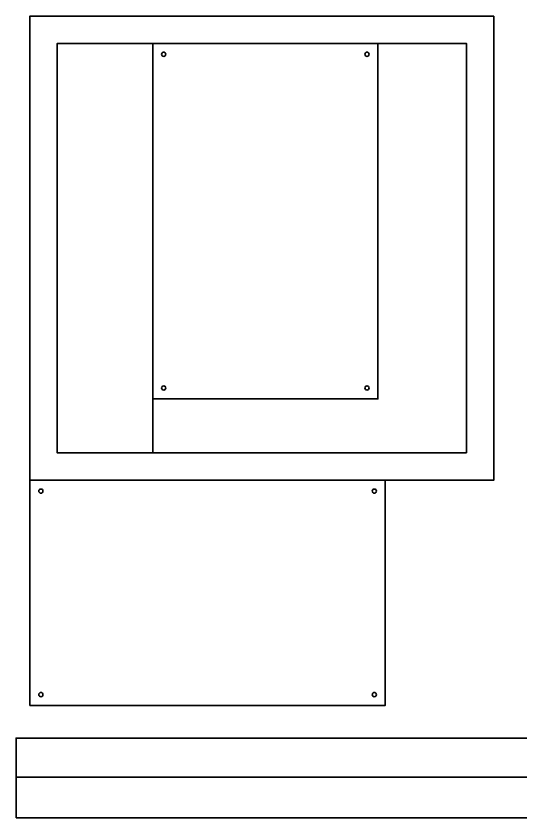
# Model space of a CAD drawing. Header units: inches. Extents: x -3 to 1973, y -1327 to -740.
# Drawn here: x 872 to 1242, y -1327 to -740 of the extents above; entities that cross this region are included whole.
import ezdxf

# ---------------------------------------------------------------- set-up
doc = ezdxf.new("R2010")
doc.units = ezdxf.units.IN
doc.header["$MEASUREMENT"] = 0
doc.layers.add('Capa 1', color=7, linetype='Continuous')

msp = doc.modelspace()

# ---------------------------------------------------------------- linework, layer by layer
at = {"layer": 'Capa 1', "color": 12, "lineweight": 35, "true_color": 0xdf040b}
for points in [[(1221.77, -739.52), (881.77, -739.52), (881.77, -1079.52), (1221.77, -1079.52), (1221.77, -739.52)], [(1201.77, -1059.52), (901.77, -1059.52), (901.77, -759.52), (1201.77, -759.52), (1201.77, -1059.52)], [(971.83, -759.5), (971.76, -1059.52)], [(1136.83, -759.5), (1136.83, -1019.95), (971.83, -1019.95)], [(1142.22, -1079.52), (1142.22, -1244.52), (881.77, -1244.52), (881.77, -1079.52)], [(1771.56, -1298.42), (1771.56, -1268.42), (871.56, -1268.42), (871.56, -1298.42)], [(871.56, -1326.9), (1771.56, -1326.9), (1771.56, -1296.9), (871.56, -1296.9), (871.56, -1326.9)]]:
    msp.add_lwpolyline(points, dxfattribs=at)
for points in [[(979.83, -765.95), (978.97, -765.95), (978.28, -766.64), (978.28, -767.5), (978.28, -768.36), (978.97, -769.05), (979.83, -769.05), (980.69, -769.05), (981.38, -768.36), (981.38, -767.5), (981.38, -766.64), (980.69, -765.95), (979.83, -765.95)], [(1127.28, -767.5), (1127.28, -768.36), (1127.97, -769.05), (1128.83, -769.05), (1129.69, -769.05), (1130.38, -768.36), (1130.38, -767.5), (1130.38, -766.64), (1129.69, -765.95), (1128.83, -765.95), (1127.97, -765.95), (1127.28, -766.64), (1127.28, -767.5)], [(981.38, -1011.95), (981.38, -1011.09), (980.69, -1010.4), (979.83, -1010.4), (978.97, -1010.4), (978.28, -1011.09), (978.28, -1011.95), (978.28, -1012.81), (978.97, -1013.5), (979.83, -1013.5), (980.69, -1013.5), (981.38, -1012.81), (981.38, -1011.95)], [(1128.83, -1013.5), (1129.69, -1013.5), (1130.38, -1012.81), (1130.38, -1011.95), (1130.38, -1011.09), (1129.69, -1010.4), (1128.83, -1010.4), (1127.97, -1010.4), (1127.28, -1011.09), (1127.28, -1011.95), (1127.28, -1012.81), (1127.97, -1013.5), (1128.83, -1013.5)], [(889.77, -1089.07), (890.62, -1089.07), (891.32, -1088.38), (891.32, -1087.52), (891.32, -1086.67), (890.62, -1085.97), (889.77, -1085.97), (888.91, -1085.97), (888.22, -1086.67), (888.22, -1087.52), (888.22, -1088.38), (888.91, -1089.07), (889.77, -1089.07)], [(1135.77, -1087.52), (1135.77, -1086.67), (1135.07, -1085.97), (1134.22, -1085.97), (1133.36, -1085.97), (1132.67, -1086.67), (1132.67, -1087.52), (1132.67, -1088.38), (1133.36, -1089.07), (1134.22, -1089.07), (1135.07, -1089.07), (1135.77, -1088.38), (1135.77, -1087.52)], [(888.22, -1236.52), (888.22, -1237.38), (888.91, -1238.07), (889.77, -1238.07), (890.62, -1238.07), (891.32, -1237.38), (891.32, -1236.52), (891.32, -1235.67), (890.62, -1234.98), (889.77, -1234.98), (888.91, -1234.98), (888.22, -1235.67), (888.22, -1236.52)], [(1134.22, -1234.98), (1133.36, -1234.98), (1132.67, -1235.67), (1132.67, -1236.52), (1132.67, -1237.38), (1133.36, -1238.07), (1134.22, -1238.07), (1135.07, -1238.07), (1135.77, -1237.38), (1135.77, -1236.52), (1135.77, -1235.67), (1135.07, -1234.98), (1134.22, -1234.98)]]:
    msp.add_open_spline(points, degree=3, knots=[0, 0, 0, 0, 1, 1, 1, 2, 2, 2, 3, 3, 3, 4, 4, 4, 4], dxfattribs=at)

doc.saveas('drawing.dxf')
